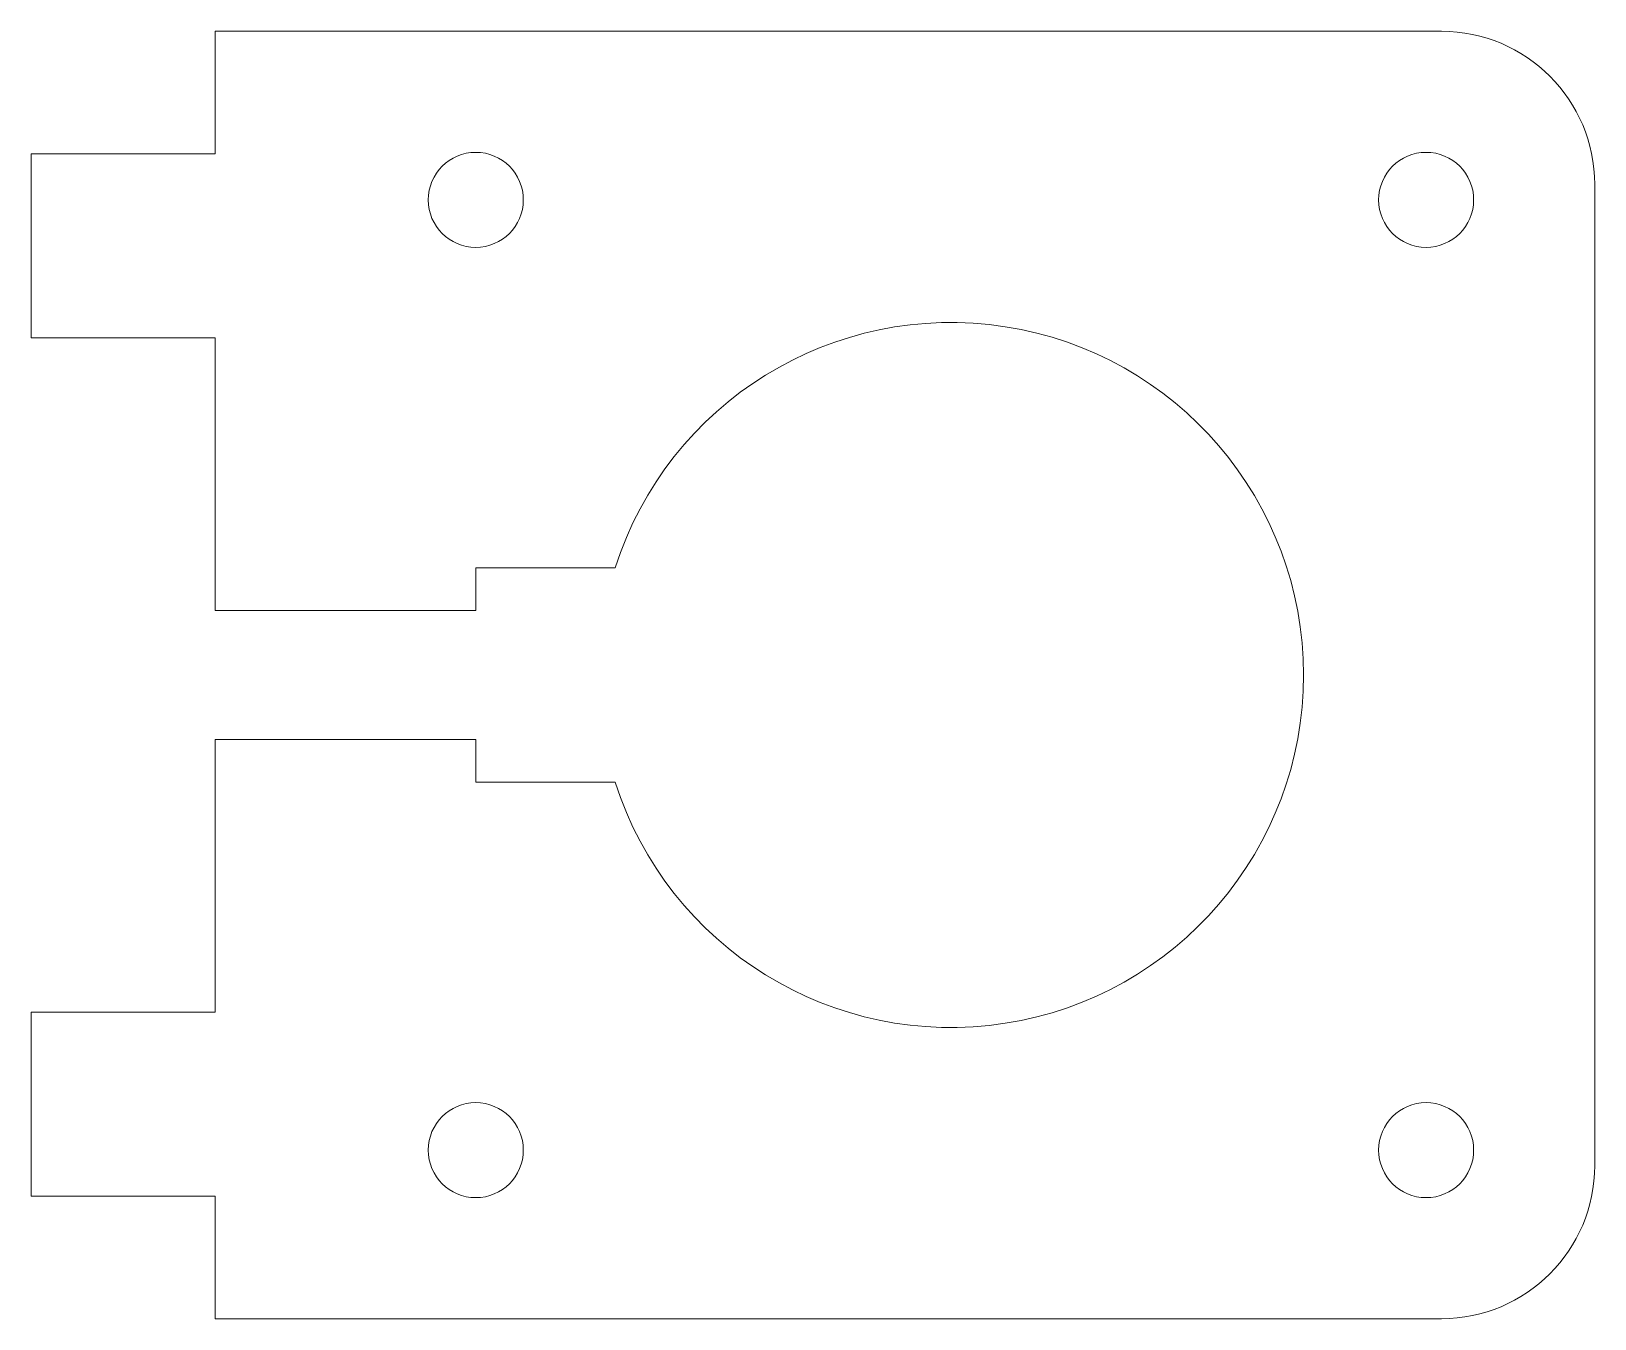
# Model space of a CAD drawing. Header units: millimetres. Extents: x -6 to 45, y 0 to 42.
import ezdxf

# ---------------------------------------------------------------- set-up
doc = ezdxf.new("R2010")
doc.units = ezdxf.units.MM

msp = doc.modelspace()

# ---------------------------------------------------------------- linework, layer by layer
at = {"color": 7, "linetype": 'Continuous', "lineweight": 15}
for p, q in [((40, 42), (0, 42)), ((0, 42), (0, 38)), ((-6, 32), (-6, 38)), ((-6, 38), (0, 38)), ((45, 5), (45, 37)), ((-6, 32), (0, 32)), ((0, 32), (0, 23.1)), ((13.046, 24.5), (8.5, 24.5)), ((8.5, 24.5), (8.5, 23.1)), ((8.5, 23.1), (0, 23.1)), ((8.5, 18.9), (0, 18.9)), ((0, 18.9), (0, 10)), ((8.5, 18.9), (8.5, 17.5)), ((13.046, 17.5), (8.5, 17.5)), ((-6, 4), (-6, 10)), ((-6, 10), (0, 10)), ((-6, 4), (0, 4)), ((0, 4), (0, 0)), ((0, 0), (40, 0))]:
    msp.add_line(p, q, dxfattribs=at)
for centre in [(8.5, 36.5), (39.5, 36.5), (8.5, 5.5), (39.5, 5.5)]:
    msp.add_circle(centre, 1.55, dxfattribs=at)
for centre, radius, start, end in [((40, 37), 5, 0, 90), ((24, 21), 11.5, 197.7189, 162.2811), ((40, 5), 5, 270, 0)]:
    msp.add_arc(centre, radius, start, end, dxfattribs=at)

doc.saveas('drawing.dxf')
